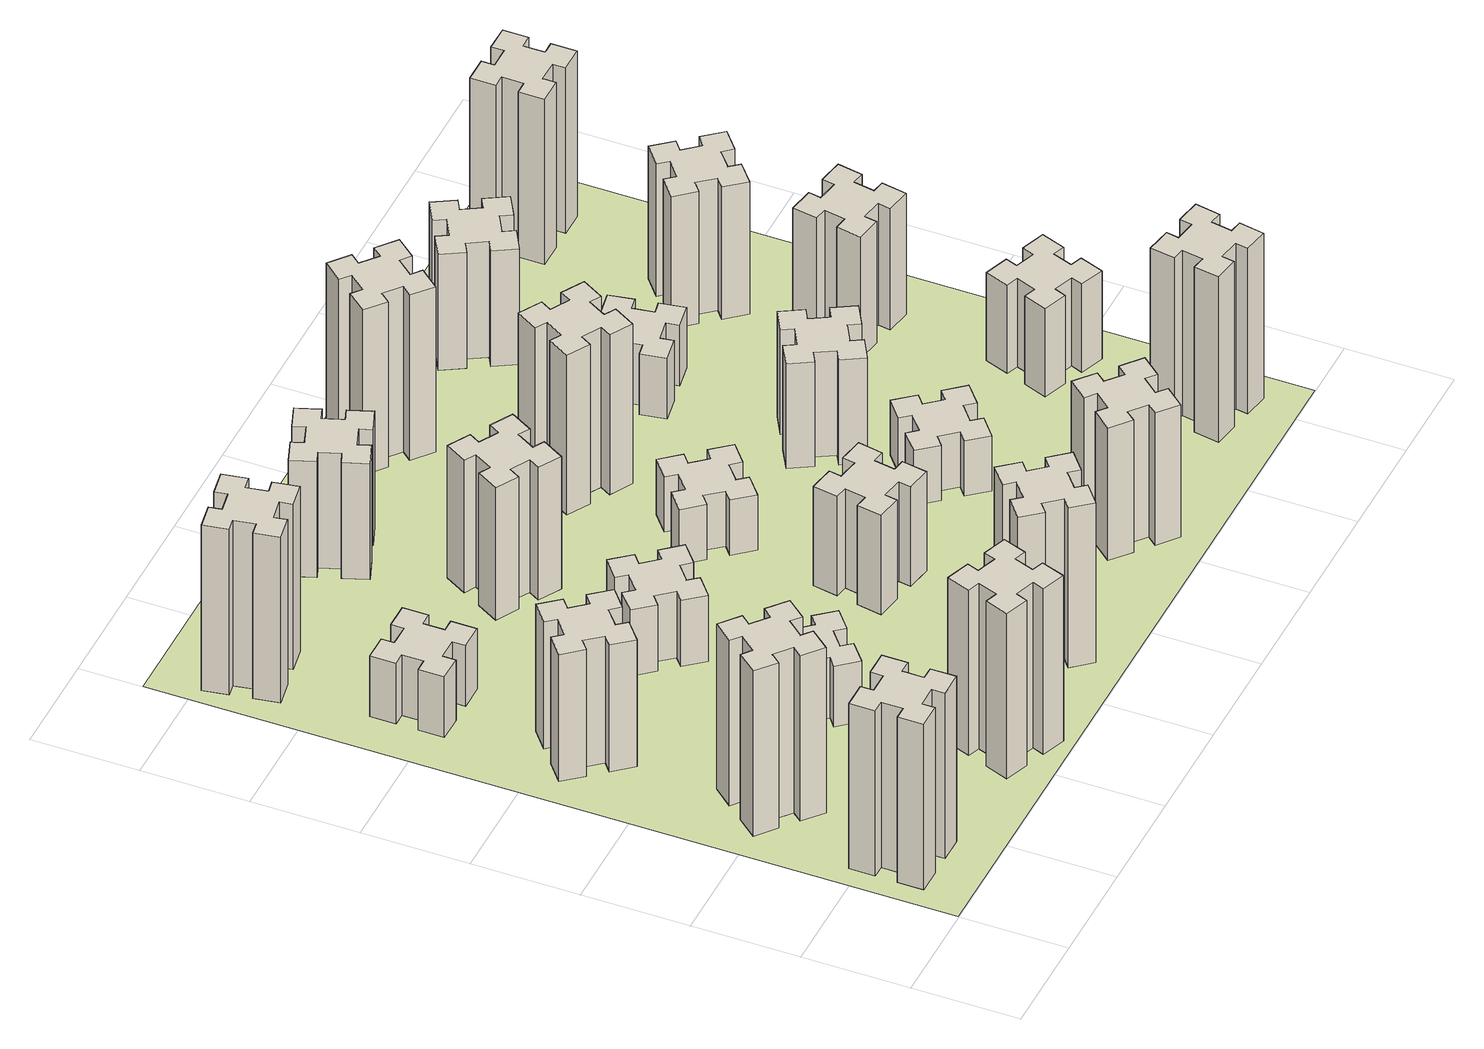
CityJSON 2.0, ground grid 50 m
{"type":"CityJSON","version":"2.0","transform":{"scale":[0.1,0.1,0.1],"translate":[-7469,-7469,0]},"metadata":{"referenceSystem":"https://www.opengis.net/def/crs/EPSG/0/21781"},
"CityObjects":{
"building1":{"type":"Building","attributes":{"class":"1000","function":"1000","usage":"1000","yearOfConstruction":2016,"roofType":"1000","measuredHeight":90,"storeysAboveGround":30,"storeysBelowGround":0},"geometry":[{"type":"Solid","lod":"1","boundaries":[[[[0,1,2,3,4,5,6,7,8,9,10,11,12,13,14,15,16,17,18,19]],[[17,16,20,21]],[[16,15,22,20]],[[15,14,23,22]],[[14,13,24,23]],[[13,12,25,24]],[[12,11,26,25]],[[11,10,27,26]],[[10,9,28,27]],[[9,8,29,28]],[[8,7,30,29]],[[7,6,31,30]],[[6,5,32,31]],[[5,4,33,32]],[[4,3,34,33]],[[3,2,35,34]],[[2,1,36,35]],[[1,0,37,36]],[[0,19,38,37]],[[19,18,39,38]],[[18,17,21,39]],[[24,25,26,27,28,29,30,31,32,33,34,35,36,37,38,39,21,20,22,23]]]]}]},
"building2":{"type":"Building","attributes":{"class":"1000","function":"1000","usage":"1000","yearOfConstruction":2016,"roofType":"1000","measuredHeight":90,"storeysAboveGround":30,"storeysBelowGround":0},"geometry":[{"type":"Solid","lod":"1","boundaries":[[[[40,41,42,43,44,45,46,47,48,49,50,51,52,53,54,55,56,57,58,59]],[[57,56,60,61]],[[56,55,62,60]],[[55,54,63,62]],[[54,53,64,63]],[[53,52,65,64]],[[52,51,66,65]],[[51,50,67,66]],[[50,49,68,67]],[[49,48,69,68]],[[48,47,70,69]],[[47,46,71,70]],[[46,45,72,71]],[[45,44,73,72]],[[44,43,74,73]],[[43,42,75,74]],[[42,41,76,75]],[[41,40,77,76]],[[40,59,78,77]],[[59,58,79,78]],[[58,57,61,79]],[[64,65,66,67,68,69,70,71,72,73,74,75,76,77,78,79,61,60,62,63]]]]}]},
"building3":{"type":"Building","attributes":{"class":"1000","function":"1000","usage":"1000","yearOfConstruction":2016,"roofType":"1000","measuredHeight":69,"storeysAboveGround":30,"storeysBelowGround":0},"geometry":[{"type":"Solid","lod":"1","boundaries":[[[[80,81,82,83,84,85,86,87,88,89,90,91,92,93,94,95,96,97,98,99]],[[97,96,100,101]],[[96,95,102,100]],[[95,94,103,102]],[[94,93,104,103]],[[93,92,105,104]],[[92,91,106,105]],[[91,90,107,106]],[[90,89,108,107]],[[89,88,109,108]],[[88,87,110,109]],[[87,86,111,110]],[[86,85,112,111]],[[85,84,113,112]],[[84,83,114,113]],[[83,82,115,114]],[[82,81,116,115]],[[81,80,117,116]],[[80,99,118,117]],[[99,98,119,118]],[[98,97,101,119]],[[104,105,106,107,108,109,110,111,112,113,114,115,116,117,118,119,101,100,102,103]]]]}]},
"building4":{"type":"Building","attributes":{"class":"1000","function":"1000","usage":"1000","yearOfConstruction":2016,"roofType":"1000","measuredHeight":33,"storeysAboveGround":30,"storeysBelowGround":0},"geometry":[{"type":"Solid","lod":"1","boundaries":[[[[120,121,122,123,124,125,126,127,128,129,130,131,132,133,134,135,136,137,138,139]],[[137,136,140,141]],[[136,135,142,140]],[[135,134,143,142]],[[134,133,144,143]],[[133,132,145,144]],[[132,131,146,145]],[[131,130,147,146]],[[130,129,148,147]],[[129,128,149,148]],[[128,127,150,149]],[[127,126,151,150]],[[126,125,152,151]],[[125,124,153,152]],[[124,123,154,153]],[[123,122,155,154]],[[122,121,156,155]],[[121,120,157,156]],[[120,139,158,157]],[[139,138,159,158]],[[138,137,141,159]],[[144,145,146,147,148,149,150,151,152,153,154,155,156,157,158,159,141,140,142,143]]]]}]},
"building5":{"type":"Building","attributes":{"class":"1000","function":"1000","usage":"1000","yearOfConstruction":2016,"roofType":"1000","measuredHeight":90,"storeysAboveGround":30,"storeysBelowGround":0},"geometry":[{"type":"Solid","lod":"1","boundaries":[[[[160,161,162,163,164,165,166,167,168,169,170,171,172,173,174,175,176,177,178,179]],[[177,176,180,181]],[[176,175,182,180]],[[175,174,183,182]],[[174,173,184,183]],[[173,172,185,184]],[[172,171,186,185]],[[171,170,187,186]],[[170,169,188,187]],[[169,168,189,188]],[[168,167,190,189]],[[167,166,191,190]],[[166,165,192,191]],[[165,164,193,192]],[[164,163,194,193]],[[163,162,195,194]],[[162,161,196,195]],[[161,160,197,196]],[[160,179,198,197]],[[179,178,199,198]],[[178,177,181,199]],[[184,185,186,187,188,189,190,191,192,193,194,195,196,197,198,199,181,180,182,183]]]]}]},
"building6":{"type":"Building","attributes":{"class":"1000","function":"1000","usage":"1000","yearOfConstruction":2016,"roofType":"1000","measuredHeight":90,"storeysAboveGround":30,"storeysBelowGround":0},"geometry":[{"type":"Solid","lod":"1","boundaries":[[[[200,201,202,203,204,205,206,207,208,209,210,211,212,213,214,215,216,217,218,219]],[[217,216,220,221]],[[216,215,222,220]],[[215,214,223,222]],[[214,213,224,223]],[[213,212,225,224]],[[212,211,226,225]],[[211,210,227,226]],[[210,209,228,227]],[[209,208,229,228]],[[208,207,230,229]],[[207,206,231,230]],[[206,205,232,231]],[[205,204,233,232]],[[204,203,234,233]],[[203,202,235,234]],[[202,201,236,235]],[[201,200,237,236]],[[200,219,238,237]],[[219,218,239,238]],[[218,217,221,239]],[[224,225,226,227,228,229,230,231,232,233,234,235,236,237,238,239,221,220,222,223]]]]}]},
"building7":{"type":"Building","attributes":{"class":"1000","function":"1000","usage":"1000","yearOfConstruction":2016,"roofType":"1000","measuredHeight":33,"storeysAboveGround":30,"storeysBelowGround":0},"geometry":[{"type":"Solid","lod":"1","boundaries":[[[[240,241,242,243,244,245,246,247,248,249,250,251,252,253,254,255,256,257,258,259]],[[257,256,260,261]],[[256,255,262,260]],[[255,254,263,262]],[[254,253,264,263]],[[253,252,265,264]],[[252,251,266,265]],[[251,250,267,266]],[[250,249,268,267]],[[249,248,269,268]],[[248,247,270,269]],[[247,246,271,270]],[[246,245,272,271]],[[245,244,273,272]],[[244,243,274,273]],[[243,242,275,274]],[[242,241,276,275]],[[241,240,277,276]],[[240,259,278,277]],[[259,258,279,278]],[[258,257,261,279]],[[264,265,266,267,268,269,270,271,272,273,274,275,276,277,278,279,261,260,262,263]]]]}]},
"building8":{"type":"Building","attributes":{"class":"1000","function":"1000","usage":"1000","yearOfConstruction":2016,"roofType":"1000","measuredHeight":36,"storeysAboveGround":30,"storeysBelowGround":0},"geometry":[{"type":"Solid","lod":"1","boundaries":[[[[280,281,282,283,284,285,286,287,288,289,290,291,292,293,294,295,296,297,298,299]],[[297,296,300,301]],[[296,295,302,300]],[[295,294,303,302]],[[294,293,304,303]],[[293,292,305,304]],[[292,291,306,305]],[[291,290,307,306]],[[290,289,308,307]],[[289,288,309,308]],[[288,287,310,309]],[[287,286,311,310]],[[286,285,312,311]],[[285,284,313,312]],[[284,283,314,313]],[[283,282,315,314]],[[282,281,316,315]],[[281,280,317,316]],[[280,299,318,317]],[[299,298,319,318]],[[298,297,301,319]],[[304,305,306,307,308,309,310,311,312,313,314,315,316,317,318,319,301,300,302,303]]]]}]},
"building9":{"type":"Building","attributes":{"class":"1000","function":"1000","usage":"1000","yearOfConstruction":2016,"roofType":"1000","measuredHeight":87,"storeysAboveGround":30,"storeysBelowGround":0},"geometry":[{"type":"Solid","lod":"1","boundaries":[[[[320,321,322,323,324,325,326,327,328,329,330,331,332,333,334,335,336,337,338,339]],[[337,336,340,341]],[[336,335,342,340]],[[335,334,343,342]],[[334,333,344,343]],[[333,332,345,344]],[[332,331,346,345]],[[331,330,347,346]],[[330,329,348,347]],[[329,328,349,348]],[[328,327,350,349]],[[327,326,351,350]],[[326,325,352,351]],[[325,324,353,352]],[[324,323,354,353]],[[323,322,355,354]],[[322,321,356,355]],[[321,320,357,356]],[[320,339,358,357]],[[339,338,359,358]],[[338,337,341,359]],[[344,345,346,347,348,349,350,351,352,353,354,355,356,357,358,359,341,340,342,343]]]]}]},
"building10":{"type":"Building","attributes":{"class":"1000","function":"1000","usage":"1000","yearOfConstruction":2016,"roofType":"1000","measuredHeight":72,"storeysAboveGround":30,"storeysBelowGround":0},"geometry":[{"type":"Solid","lod":"1","boundaries":[[[[360,361,362,363,364,365,366,367,368,369,370,371,372,373,374,375,376,377,378,379]],[[377,376,380,381]],[[376,375,382,380]],[[375,374,383,382]],[[374,373,384,383]],[[373,372,385,384]],[[372,371,386,385]],[[371,370,387,386]],[[370,369,388,387]],[[369,368,389,388]],[[368,367,390,389]],[[367,366,391,390]],[[366,365,392,391]],[[365,364,393,392]],[[364,363,394,393]],[[363,362,395,394]],[[362,361,396,395]],[[361,360,397,396]],[[360,379,398,397]],[[379,378,399,398]],[[378,377,381,399]],[[384,385,386,387,388,389,390,391,392,393,394,395,396,397,398,399,381,380,382,383]]]]}]},
"building11":{"type":"Building","attributes":{"class":"1000","function":"1000","usage":"1000","yearOfConstruction":2016,"roofType":"1000","measuredHeight":63,"storeysAboveGround":30,"storeysBelowGround":0},"geometry":[{"type":"Solid","lod":"1","boundaries":[[[[400,401,402,403,404,405,406,407,408,409,410,411,412,413,414,415,416,417,418,419]],[[417,416,420,421]],[[416,415,422,420]],[[415,414,423,422]],[[414,413,424,423]],[[413,412,425,424]],[[412,411,426,425]],[[411,410,427,426]],[[410,409,428,427]],[[409,408,429,428]],[[408,407,430,429]],[[407,406,431,430]],[[406,405,432,431]],[[405,404,433,432]],[[404,403,434,433]],[[403,402,435,434]],[[402,401,436,435]],[[401,400,437,436]],[[400,419,438,437]],[[419,418,439,438]],[[418,417,421,439]],[[424,425,426,427,428,429,430,431,432,433,434,435,436,437,438,439,421,420,422,423]]]]}]},
"building12":{"type":"Building","attributes":{"class":"1000","function":"1000","usage":"1000","yearOfConstruction":2016,"roofType":"1000","measuredHeight":54,"storeysAboveGround":30,"storeysBelowGround":0},"geometry":[{"type":"Solid","lod":"1","boundaries":[[[[440,441,442,443,444,445,446,447,448,449,450,451,452,453,454,455,456,457,458,459]],[[457,456,460,461]],[[456,455,462,460]],[[455,454,463,462]],[[454,453,464,463]],[[453,452,465,464]],[[452,451,466,465]],[[451,450,467,466]],[[450,449,468,467]],[[449,448,469,468]],[[448,447,470,469]],[[447,446,471,470]],[[446,445,472,471]],[[445,444,473,472]],[[444,443,474,473]],[[443,442,475,474]],[[442,441,476,475]],[[441,440,477,476]],[[440,459,478,477]],[[459,458,479,478]],[[458,457,461,479]],[[464,465,466,467,468,469,470,471,472,473,474,475,476,477,478,479,461,460,462,463]]]]}]},
"building13":{"type":"Building","attributes":{"class":"1000","function":"1000","usage":"1000","yearOfConstruction":2016,"roofType":"1000","measuredHeight":30,"storeysAboveGround":30,"storeysBelowGround":0},"geometry":[{"type":"Solid","lod":"1","boundaries":[[[[480,481,482,483,484,485,486,487,488,489,490,491,492,493,494,495,496,497,498,499]],[[497,496,500,501]],[[496,495,502,500]],[[495,494,503,502]],[[494,493,504,503]],[[493,492,505,504]],[[492,491,506,505]],[[491,490,507,506]],[[490,489,508,507]],[[489,488,509,508]],[[488,487,510,509]],[[487,486,511,510]],[[486,485,512,511]],[[485,484,513,512]],[[484,483,514,513]],[[483,482,515,514]],[[482,481,516,515]],[[481,480,517,516]],[[480,499,518,517]],[[499,498,519,518]],[[498,497,501,519]],[[504,505,506,507,508,509,510,511,512,513,514,515,516,517,518,519,501,500,502,503]]]]}]},
"building14":{"type":"Building","attributes":{"class":"1000","function":"1000","usage":"1000","yearOfConstruction":2016,"roofType":"1000","measuredHeight":72,"storeysAboveGround":30,"storeysBelowGround":0},"geometry":[{"type":"Solid","lod":"1","boundaries":[[[[520,521,522,523,524,525,526,527,528,529,530,531,532,533,534,535,536,537,538,539]],[[537,536,540,541]],[[536,535,542,540]],[[535,534,543,542]],[[534,533,544,543]],[[533,532,545,544]],[[532,531,546,545]],[[531,530,547,546]],[[530,529,548,547]],[[529,528,549,548]],[[528,527,550,549]],[[527,526,551,550]],[[526,525,552,551]],[[525,524,553,552]],[[524,523,554,553]],[[523,522,555,554]],[[522,521,556,555]],[[521,520,557,556]],[[520,539,558,557]],[[539,538,559,558]],[[538,537,541,559]],[[544,545,546,547,548,549,550,551,552,553,554,555,556,557,558,559,541,540,542,543]]]]}]},
"building15":{"type":"Building","attributes":{"class":"1000","function":"1000","usage":"1000","yearOfConstruction":2016,"roofType":"1000","measuredHeight":87,"storeysAboveGround":30,"storeysBelowGround":0},"geometry":[{"type":"Solid","lod":"1","boundaries":[[[[560,561,562,563,564,565,566,567,568,569,570,571,572,573,574,575,576,577,578,579]],[[577,576,580,581]],[[576,575,582,580]],[[575,574,583,582]],[[574,573,584,583]],[[573,572,585,584]],[[572,571,586,585]],[[571,570,587,586]],[[570,569,588,587]],[[569,568,589,588]],[[568,567,590,589]],[[567,566,591,590]],[[566,565,592,591]],[[565,564,593,592]],[[564,563,594,593]],[[563,562,595,594]],[[562,561,596,595]],[[561,560,597,596]],[[560,579,598,597]],[[579,578,599,598]],[[578,577,581,599]],[[584,585,586,587,588,589,590,591,592,593,594,595,596,597,598,599,581,580,582,583]]]]}]},
"building16":{"type":"Building","attributes":{"class":"1000","function":"1000","usage":"1000","yearOfConstruction":2016,"roofType":"1000","measuredHeight":90,"storeysAboveGround":30,"storeysBelowGround":0},"geometry":[{"type":"Solid","lod":"1","boundaries":[[[[600,601,602,603,604,605,606,607,608,609,610,611,612,613,614,615,616,617,618,619]],[[617,616,620,621]],[[616,615,622,620]],[[615,614,623,622]],[[614,613,624,623]],[[613,612,625,624]],[[612,611,626,625]],[[611,610,627,626]],[[610,609,628,627]],[[609,608,629,628]],[[608,607,630,629]],[[607,606,631,630]],[[606,605,632,631]],[[605,604,633,632]],[[604,603,634,633]],[[603,602,635,634]],[[602,601,636,635]],[[601,600,637,636]],[[600,619,638,637]],[[619,618,639,638]],[[618,617,621,639]],[[624,625,626,627,628,629,630,631,632,633,634,635,636,637,638,639,621,620,622,623]]]]}]},
"building17":{"type":"Building","attributes":{"class":"1000","function":"1000","usage":"1000","yearOfConstruction":2016,"roofType":"1000","measuredHeight":30,"storeysAboveGround":30,"storeysBelowGround":0},"geometry":[{"type":"Solid","lod":"1","boundaries":[[[[640,641,642,643,644,645,646,647,648,649,650,651,652,653,654,655,656,657,658,659]],[[657,656,660,661]],[[656,655,662,660]],[[655,654,663,662]],[[654,653,664,663]],[[653,652,665,664]],[[652,651,666,665]],[[651,650,667,666]],[[650,649,668,667]],[[649,648,669,668]],[[648,647,670,669]],[[647,646,671,670]],[[646,645,672,671]],[[645,644,673,672]],[[644,643,674,673]],[[643,642,675,674]],[[642,641,676,675]],[[641,640,677,676]],[[640,659,678,677]],[[659,658,679,678]],[[658,657,661,679]],[[664,665,666,667,668,669,670,671,672,673,674,675,676,677,678,679,661,660,662,663]]]]}]},
"building18":{"type":"Building","attributes":{"class":"1000","function":"1000","usage":"1000","yearOfConstruction":2016,"roofType":"1000","measuredHeight":57,"storeysAboveGround":30,"storeysBelowGround":0},"geometry":[{"type":"Solid","lod":"1","boundaries":[[[[680,681,682,683,684,685,686,687,688,689,690,691,692,693,694,695,696,697,698,699]],[[697,696,700,701]],[[696,695,702,700]],[[695,694,703,702]],[[694,693,704,703]],[[693,692,705,704]],[[692,691,706,705]],[[691,690,707,706]],[[690,689,708,707]],[[689,688,709,708]],[[688,687,710,709]],[[687,686,711,710]],[[686,685,712,711]],[[685,684,713,712]],[[684,683,714,713]],[[683,682,715,714]],[[682,681,716,715]],[[681,680,717,716]],[[680,699,718,717]],[[699,698,719,718]],[[698,697,701,719]],[[704,705,706,707,708,709,710,711,712,713,714,715,716,717,718,719,701,700,702,703]]]]}]},
"building19":{"type":"Building","attributes":{"class":"1000","function":"1000","usage":"1000","yearOfConstruction":2016,"roofType":"1000","measuredHeight":33,"storeysAboveGround":30,"storeysBelowGround":0},"geometry":[{"type":"Solid","lod":"1","boundaries":[[[[720,721,722,723,724,725,726,727,728,729,730,731,732,733,734,735,736,737,738,739]],[[737,736,740,741]],[[736,735,742,740]],[[735,734,743,742]],[[734,733,744,743]],[[733,732,745,744]],[[732,731,746,745]],[[731,730,747,746]],[[730,729,748,747]],[[729,728,749,748]],[[728,727,750,749]],[[727,726,751,750]],[[726,725,752,751]],[[725,724,753,752]],[[724,723,754,753]],[[723,722,755,754]],[[722,721,756,755]],[[721,720,757,756]],[[720,739,758,757]],[[739,738,759,758]],[[738,737,741,759]],[[744,745,746,747,748,749,750,751,752,753,754,755,756,757,758,759,741,740,742,743]]]]}]},
"building20":{"type":"Building","attributes":{"class":"1000","function":"1000","usage":"1000","yearOfConstruction":2016,"roofType":"1000","measuredHeight":90,"storeysAboveGround":30,"storeysBelowGround":0},"geometry":[{"type":"Solid","lod":"1","boundaries":[[[[760,761,762,763,764,765,766,767,768,769,770,771,772,773,774,775,776,777,778,779]],[[777,776,780,781]],[[776,775,782,780]],[[775,774,783,782]],[[774,773,784,783]],[[773,772,785,784]],[[772,771,786,785]],[[771,770,787,786]],[[770,769,788,787]],[[769,768,789,788]],[[768,767,790,789]],[[767,766,791,790]],[[766,765,792,791]],[[765,764,793,792]],[[764,763,794,793]],[[763,762,795,794]],[[762,761,796,795]],[[761,760,797,796]],[[760,779,798,797]],[[779,778,799,798]],[[778,777,781,799]],[[784,785,786,787,788,789,790,791,792,793,794,795,796,797,798,799,781,780,782,783]]]]}]},
"building21":{"type":"Building","attributes":{"class":"1000","function":"1000","usage":"1000","yearOfConstruction":2016,"roofType":"1000","measuredHeight":63,"storeysAboveGround":30,"storeysBelowGround":0},"geometry":[{"type":"Solid","lod":"1","boundaries":[[[[800,801,802,803,804,805,806,807,808,809,810,811,812,813,814,815,816,817,818,819]],[[817,816,820,821]],[[816,815,822,820]],[[815,814,823,822]],[[814,813,824,823]],[[813,812,825,824]],[[812,811,826,825]],[[811,810,827,826]],[[810,809,828,827]],[[809,808,829,828]],[[808,807,830,829]],[[807,806,831,830]],[[806,805,832,831]],[[805,804,833,832]],[[804,803,834,833]],[[803,802,835,834]],[[802,801,836,835]],[[801,800,837,836]],[[800,819,838,837]],[[819,818,839,838]],[[818,817,821,839]],[[824,825,826,827,828,829,830,831,832,833,834,835,836,837,838,839,821,820,822,823]]]]}]},
"building22":{"type":"Building","attributes":{"class":"1000","function":"1000","usage":"1000","yearOfConstruction":2016,"roofType":"1000","measuredHeight":48,"storeysAboveGround":30,"storeysBelowGround":0},"geometry":[{"type":"Solid","lod":"1","boundaries":[[[[840,841,842,843,844,845,846,847,848,849,850,851,852,853,854,855,856,857,858,859]],[[857,856,860,861]],[[856,855,862,860]],[[855,854,863,862]],[[854,853,864,863]],[[853,852,865,864]],[[852,851,866,865]],[[851,850,867,866]],[[850,849,868,867]],[[849,848,869,868]],[[848,847,870,869]],[[847,846,871,870]],[[846,845,872,871]],[[845,844,873,872]],[[844,843,874,873]],[[843,842,875,874]],[[842,841,876,875]],[[841,840,877,876]],[[840,859,878,877]],[[859,858,879,878]],[[858,857,861,879]],[[864,865,866,867,868,869,870,871,872,873,874,875,876,877,878,879,861,860,862,863]]]]}]},
"building23":{"type":"Building","attributes":{"class":"1000","function":"1000","usage":"1000","yearOfConstruction":2016,"roofType":"1000","measuredHeight":66,"storeysAboveGround":30,"storeysBelowGround":0},"geometry":[{"type":"Solid","lod":"1","boundaries":[[[[880,881,882,883,884,885,886,887,888,889,890,891,892,893,894,895,896,897,898,899]],[[897,896,900,901]],[[896,895,902,900]],[[895,894,903,902]],[[894,893,904,903]],[[893,892,905,904]],[[892,891,906,905]],[[891,890,907,906]],[[890,889,908,907]],[[889,888,909,908]],[[888,887,910,909]],[[887,886,911,910]],[[886,885,912,911]],[[885,884,913,912]],[[884,883,914,913]],[[883,882,915,914]],[[882,881,916,915]],[[881,880,917,916]],[[880,899,918,917]],[[899,898,919,918]],[[898,897,901,919]],[[904,905,906,907,908,909,910,911,912,913,914,915,916,917,918,919,901,900,902,903]]]]}]},
"building24":{"type":"Building","attributes":{"class":"1000","function":"1000","usage":"1000","yearOfConstruction":2016,"roofType":"1000","measuredHeight":72,"storeysAboveGround":30,"storeysBelowGround":0},"geometry":[{"type":"Solid","lod":"1","boundaries":[[[[920,921,922,923,924,925,926,927,928,929,930,931,932,933,934,935,936,937,938,939]],[[937,936,940,941]],[[936,935,942,940]],[[935,934,943,942]],[[934,933,944,943]],[[933,932,945,944]],[[932,931,946,945]],[[931,930,947,946]],[[930,929,948,947]],[[929,928,949,948]],[[928,927,950,949]],[[927,926,951,950]],[[926,925,952,951]],[[925,924,953,952]],[[924,923,954,953]],[[923,922,955,954]],[[922,921,956,955]],[[921,920,957,956]],[[920,939,958,957]],[[939,938,959,958]],[[938,937,941,959]],[[944,945,946,947,948,949,950,951,952,953,954,955,956,957,958,959,941,940,942,943]]]]}]},
"building25":{"type":"Building","attributes":{"class":"1000","function":"1000","usage":"1000","yearOfConstruction":2016,"roofType":"1000","measuredHeight":90,"storeysAboveGround":30,"storeysBelowGround":0},"geometry":[{"type":"Solid","lod":"1","boundaries":[[[[960,961,962,963,964,965,966,967,968,969,970,971,972,973,974,975,976,977,978,979]],[[977,976,980,981]],[[976,975,982,980]],[[975,974,983,982]],[[974,973,984,983]],[[973,972,985,984]],[[972,971,986,985]],[[971,970,987,986]],[[970,969,988,987]],[[969,968,989,988]],[[968,967,990,989]],[[967,966,991,990]],[[966,965,992,991]],[[965,964,993,992]],[[964,963,994,993]],[[963,962,995,994]],[[962,961,996,995]],[[961,960,997,996]],[[960,979,998,997]],[[979,978,999,998]],[[978,977,981,999]],[[984,985,986,987,988,989,990,991,992,993,994,995,996,997,998,999,981,980,982,983]]]]}]},
"landuse1":{"type":"LandUse","attributes":{"name":"plot1","function":"1010"},"geometry":[{"type":"MultiSurface","lod":"1","boundaries":[[[1000,1001,1002,1003]]]}]}
},
"vertices":[
[165,425,0],[165,325,0],[105,325,0],[105,205,0],[225,205,0],[225,265,0],[325,265,0],[325,205,0],[445,205,0],[445,325,0],[385,325,0],[385,425,0],[445,425,0],[445,545,0],[325,545,0],[325,485,0],[225,485,0],[225,545,0],[105,545,0],[105,425,0],[225,485,900],[225,545,900],[325,485,900],[325,545,900],[445,545,900],[445,425,900],[385,425,900],[385,325,900],[445,325,900],[445,205,900],[325,205,900],[325,265,900],[225,265,900],[225,205,900],[105,205,900],[105,325,900],[165,325,900],[165,425,900],[105,425,900],[105,545,900],
[484,1067,0],[408,1132,0],[446,1178,0],[354,1255,0],[277,1163,0],[323,1124,0],[259,1048,0],[213,1086,0],[136,994,0],[228,917,0],[266,963,0],[343,899,0],[304,853,0],[396,776,0],[473,868,0],[427,906,0],[492,983,0],[538,944,0],[615,1036,0],[523,1113,0],[492,983,900],[538,944,900],[427,906,900],[473,868,900],[396,776,900],[304,853,900],[343,899,900],[266,963,900],[228,917,900],[136,994,900],[213,1086,900],[259,1048,900],[323,1124,900],[277,1163,900],[354,1255,900],[446,1178,900],[408,1132,900],[484,1067,900],[523,1113,900],[615,1036,900],
[492,1888,0],[427,1964,0],[473,2003,0],[396,2095,0],[304,2018,0],[343,1972,0],[266,1907,0],[228,1953,0],[136,1876,0],[213,1784,0],[259,1823,0],[323,1746,0],[277,1708,0],[354,1616,0],[446,1693,0],[408,1739,0],[484,1803,0],[523,1757,0],[615,1834,0],[538,1926,0],[484,1803,690],[523,1757,690],[408,1739,690],[446,1693,690],[354,1616,690],[277,1708,690],[323,1746,690],[259,1823,690],[213,1784,690],[136,1876,690],[228,1953,690],[266,1907,690],[343,1972,690],[304,2018,690],[396,2095,690],[473,2003,690],[427,1964,690],[492,1888,690],[538,1926,690],[615,1834,690],
[485,2545,0],[485,2645,0],[545,2645,0],[545,2765,0],[425,2765,0],[425,2705,0],[325,2705,0],[325,2765,0],[205,2765,0],[205,2645,0],[265,2645,0],[265,2545,0],[205,2545,0],[205,2425,0],[325,2425,0],[325,2485,0],[425,2485,0],[425,2425,0],[545,2425,0],[545,2545,0],[425,2485,330],[425,2425,330],[325,2485,330],[325,2425,330],[205,2425,330],[205,2545,330],[265,2545,330],[265,2645,330],[205,2645,330],[205,2765,330],[325,2765,330],[325,2705,330],[425,2705,330],[425,2765,330],[545,2765,330],[545,2645,330],[485,2645,330],[485,2545,330],[545,2545,330],[545,2425,330],
[1029,360,0],[995,266,0],[939,287,0],[897,174,0],[1010,133,0],[1031,189,0],[1125,155,0],[1104,99,0],[1217,57,0],[1258,170,0],[1202,191,0],[1236,285,0],[1292,264,0],[1333,377,0],[1220,418,0],[1200,362,0],[1106,396,0],[1127,452,0],[1014,493,0],[973,380,0],[1106,396,900],[1127,452,900],[1200,362,900],[1220,418,900],[1333,377,900],[1292,264,900],[1236,285,900],[1202,191,900],[1258,170,900],[1217,57,900],[1104,99,900],[1125,155,900],[1031,189,900],[1010,133,900],[897,174,900],[939,287,900],[995,266,900],[1029,360,900],[973,380,900],[1014,493,900],
[158,3365,0],[176,3267,0],[117,3257,0],[137,3138,0],[256,3159,0],[245,3218,0],[344,3236,0],[354,3177,0],[472,3197,0],[451,3316,0],[392,3305,0],[375,3404,0],[434,3414,0],[413,3532,0],[295,3511,0],[305,3452,0],[207,3435,0],[197,3494,0],[78,3473,0],[99,3355,0],[207,3435,900],[197,3494,900],[305,3452,900],[295,3511,900],[413,3532,900],[434,3414,900],[375,3404,900],[392,3305,900],[451,3316,900],[472,3197,900],[354,3177,900],[344,3236,900],[245,3218,900],[256,3159,900],[137,3138,900],[117,3257,900],[176,3267,900],[158,3365,900],[99,3355,900],[78,3473,900],
[983,1232,0],[906,1167,0],[868,1213,0],[776,1136,0],[853,1044,0],[899,1083,0],[963,1006,0],[917,968,0],[994,876,0],[1086,953,0],[1048,999,0],[1124,1063,0],[1163,1017,0],[1255,1094,0],[1178,1186,0],[1132,1148,0],[1067,1224,0],[1113,1263,0],[1036,1355,0],[944,1278,0],[1067,1224,330],[1113,1263,330],[1132,1148,330],[1178,1186,330],[1255,1094,330],[1163,1017,330],[1124,1063,330],[1048,999,330],[1086,953,330],[994,876,330],[917,968,330],[963,1006,330],[899,1083,330],[853,1044,330],[776,1136,330],[868,1213,330],[906,1167,330],[983,1232,330],[944,1278,330],[1036,1355,330],
[1083,1972,0],[1006,1907,0],[968,1953,0],[876,1876,0],[953,1784,0],[999,1823,0],[1063,1746,0],[1017,1708,0],[1094,1616,0],[1186,1693,0],[1148,1739,0],[1224,1803,0],[1263,1757,0],[1355,1834,0],[1278,1926,0],[1232,1888,0],[1167,1964,0],[1213,2003,0],[1136,2095,0],[1044,2018,0],[1167,1964,360],[1213,2003,360],[1232,1888,360],[1278,1926,360],[1355,1834,360],[1263,1757,360],[1224,1803,360],[1148,1739,360],[1186,1693,360],[1094,1616,360],[1017,1708,360],[1063,1746,360],[999,1823,360],[953,1784,360],[876,1876,360],[968,1953,360],[1006,1907,360],[1083,1972,360],[1044,2018,360],[1136,2095,360],
[1639,343,0],[1703,266,0],[1657,228,0],[1734,136,0],[1826,213,0],[1788,259,0],[1864,323,0],[1903,277,0],[1995,354,0],[1918,446,0],[1872,408,0],[1807,484,0],[1853,523,0],[1776,615,0],[1684,538,0],[1723,492,0],[1646,427,0],[1608,473,0],[1516,396,0],[1593,304,0],[1646,427,870],[1608,473,870],[1723,492,870],[1684,538,870],[1776,615,870],[1853,523,870],[1807,484,870],[1872,408,870],[1918,446,870],[1995,354,870],[1903,277,870],[1864,323,870],[1788,259,870],[1826,213,870],[1734,136,870],[1657,228,870],[1703,266,870],[1639,343,870],[1593,304,870],[1516,396,870],
[1314,2666,0],[1227,2716,0],[1257,2768,0],[1153,2828,0],[1093,2724,0],[1145,2694,0],[1095,2607,0],[1043,2637,0],[983,2533,0],[1087,2473,0],[1117,2525,0],[1204,2475,0],[1174,2423,0],[1278,2363,0],[1338,2467,0],[1286,2497,0],[1336,2584,0],[1388,2554,0],[1448,2658,0],[1344,2718,0],[1336,2584,720],[1388,2554,720],[1286,2497,720],[1338,2467,720],[1278,2363,720],[1174,2423,720],[1204,2475,720],[1117,2525,720],[1087,2473,720],[983,2533,720],[1043,2637,720],[1095,2607,720],[1145,2694,720],[1093,2724,720],[1153,2828,720],[1257,2768,720],[1227,2716,720],[1314,2666,720],[1344,2718,720],[1448,2658,720],
[1125,3456,0],[1031,3422,0],[1010,3478,0],[897,3437,0],[939,3324,0],[995,3345,0],[1029,3251,0],[973,3230,0],[1014,3117,0],[1127,3159,0],[1106,3215,0],[1200,3249,0],[1220,3193,0],[1333,3234,0],[1292,3347,0],[1236,3326,0],[1202,3420,0],[1258,3440,0],[1217,3553,0],[1104,3512,0],[1202,3420,630],[1258,3440,630],[1236,3326,630],[1292,3347,630],[1333,3234,630],[1220,3193,630],[1200,3249,630],[1106,3215,630],[1127,3159,630],[1014,3117,630],[973,3230,630],[1029,3251,630],[995,3345,630],[939,3324,630],[897,3437,630],[1010,3478,630],[1031,3422,630],[1125,3456,630],[1104,3512,630],[1217,3553,630],
[1955,1147,0],[1972,1245,0],[2031,1235,0],[2052,1353,0],[1934,1374,0],[1924,1315,0],[1825,1332,0],[1836,1391,0],[1717,1412,0],[1697,1294,0],[1756,1284,0],[1738,1185,0],[1679,1196,0],[1658,1077,0],[1777,1057,0],[1787,1116,0],[1885,1098,0],[1875,1039,0],[1993,1018,0],[2014,1137,0],[1885,1098,540],[1875,1039,540],[1787,1116,540],[1777,1057,540],[1658,1077,540],[1679,1196,540],[1738,1185,540],[1756,1284,540],[1697,1294,540],[1717,1412,540],[1836,1391,540],[1825,1332,540],[1924,1315,540],[1934,1374,540],[2052,1353,540],[2031,1235,540],[1972,1245,540],[1955,1147,540],[2014,1137,540],[1993,1018,540],
[1972,1988,0],[1907,2064,0],[1953,2103,0],[1876,2195,0],[1784,2118,0],[1823,2072,0],[1746,2007,0],[1708,2053,0],[1616,1976,0],[1693,1884,0],[1739,1923,0],[1803,1846,0],[1757,1808,0],[1834,1716,0],[1926,1793,0],[1888,1839,0],[1964,1903,0],[2003,1857,0],[2095,1934,0],[2018,2026,0],[1964,1903,300],[2003,1857,300],[1888,1839,300],[1926,1793,300],[1834,1716,300],[1757,1808,300],[1803,1846,300],[1739,1923,300],[1693,1884,300],[1616,1976,300],[1708,2053,300],[1746,2007,300],[1823,2072,300],[1784,2118,300],[1876,2195,300],[1953,2103,300],[1907,2064,300],[1972,1988,300],[2018,2026,300],[2095,1934,300],
[2486,323,0],[2563,259,0],[2524,213,0],[2616,136,0],[2693,228,0],[2647,266,0],[2712,343,0],[2758,304,0],[2835,396,0],[2743,473,0],[2704,427,0],[2628,492,0],[2666,538,0],[2574,615,0],[2497,523,0],[2543,484,0],[2479,408,0],[2433,446,0],[2356,354,0],[2448,277,0],[2479,408,720],[2433,446,720],[2543,484,720],[2497,523,720],[2574,615,720],[2666,538,720],[2628,492,720],[2704,427,720],[2743,473,720],[2835,396,720],[2758,304,720],[2712,343,720],[2647,266,720],[2693,228,720],[2616,136,720],[2524,213,720],[2563,259,720],[2486,323,720],[2448,277,720],[2356,354,720],
[2026,2497,0],[2076,2584,0],[2128,2554,0],[2188,2658,0],[2084,2718,0],[2054,2666,0],[1967,2716,0],[1997,2768,0],[1893,2828,0],[1833,2724,0],[1885,2694,0],[1835,2607,0],[1783,2637,0],[1723,2533,0],[1827,2473,0],[1857,2525,0],[1944,2475,0],[1914,2423,0],[2018,2363,0],[2078,2467,0],[1944,2475,870],[1914,2423,870],[1857,2525,870],[1827,2473,870],[1723,2533,870],[1783,2637,870],[1835,2607,870],[1885,2694,870],[1833,2724,870],[1893,2828,870],[1997,2768,870],[1967,2716,870],[2054,2666,870],[2084,2718,870],[2188,2658,870],[2128,2554,870],[2076,2584,870],[2026,2497,870],[2078,2467,870],[2018,2363,870],
[1746,3383,0],[1823,3319,0],[1784,3273,0],[1876,3196,0],[1953,3288,0],[1907,3326,0],[1972,3403,0],[2018,3364,0],[2095,3456,0],[2003,3533,0],[1964,3487,0],[1888,3552,0],[1926,3598,0],[1834,3675,0],[1757,3583,0],[1803,3544,0],[1739,3468,0],[1693,3506,0],[1616,3414,0],[1708,3337,0],[1739,3468,900],[1693,3506,900],[1803,3544,900],[1757,3583,900],[1834,3675,900],[1926,3598,900],[1888,3552,900],[1964,3487,900],[2003,3533,900],[2095,3456,900],[2018,3364,900],[1972,3403,900],[1907,3326,900],[1953,3288,900],[1876,3196,900],[1784,3273,900],[1823,3319,900],[1746,3383,900],[1708,3337,900],[1616,3414,900],
[2628,1099,0],[2704,1163,0],[2743,1117,0],[2835,1194,0],[2758,1286,0],[2712,1248,0],[2647,1324,0],[2693,1363,0],[2616,1455,0],[2524,1378,0],[2563,1332,0],[2486,1267,0],[2448,1313,0],[2356,1236,0],[2433,1144,0],[2479,1183,0],[2543,1106,0],[2497,1068,0],[2574,976,0],[2666,1053,0],[2543,1106,300],[2497,1068,300],[2479,1183,300],[2433,1144,300],[2356,1236,300],[2448,1313,300],[2486,1267,300],[2563,1332,300],[2524,1378,300],[2616,1455,300],[2693,1363,300],[2647,1324,300],[2712,1248,300],[2758,1286,300],[2835,1194,300],[2743,1117,300],[2704,1163,300],[2628,1099,300],[2666,1053,300],[2574,976,300],
[2584,1876,0],[2497,1826,0],[2467,1878,0],[2363,1818,0],[2423,1714,0],[2475,1744,0],[2525,1657,0],[2473,1627,0],[2533,1523,0],[2637,1583,0],[2607,1635,0],[2694,1685,0],[2724,1633,0],[2828,1693,0],[2768,1797,0],[2716,1767,0],[2666,1854,0],[2718,1884,0],[2658,1988,0],[2554,1928,0],[2666,1854,570],[2718,1884,570],[2716,1767,570],[2768,1797,570],[2828,1693,570],[2724,1633,570],[2694,1685,570],[2607,1635,570],[2637,1583,570],[2533,1523,570],[2473,1627,570],[2525,1657,570],[2475,1744,570],[2423,1714,570],[2363,1818,570],[2467,1878,570],[2497,1826,570],[2584,1876,570],[2554,1928,570],[2658,1988,570],
[2478,2625,0],[2496,2527,0],[2437,2517,0],[2457,2398,0],[2576,2419,0],[2565,2478,0],[2664,2496,0],[2674,2437,0],[2792,2457,0],[2771,2576,0],[2712,2565,0],[2695,2664,0],[2754,2674,0],[2733,2792,0],[2615,2771,0],[2625,2712,0],[2527,2695,0],[2517,2754,0],[2398,2733,0],[2419,2615,0],[2527,2695,330],[2517,2754,330],[2625,2712,330],[2615,2771,330],[2733,2792,330],[2754,2674,330],[2695,2664,330],[2712,2565,330],[2771,2576,330],[2792,2457,330],[2674,2437,330],[2664,2496,330],[2565,2478,330],[2576,2419,330],[2457,2398,330],[2437,2517,330],[2496,2527,330],[2478,2625,330],[2419,2615,330],[2398,2733,330],
[3504,475,0],[3405,492,0],[3416,551,0],[3297,572,0],[3277,454,0],[3336,444,0],[3318,345,0],[3259,356,0],[3238,237,0],[3357,217,0],[3367,276,0],[3465,258,0],[3455,199,0],[3573,178,0],[3594,297,0],[3535,307,0],[3552,405,0],[3611,395,0],[3632,513,0],[3514,534,0],[3552,405,900],[3611,395,900],[3535,307,900],[3594,297,900],[3573,178,900],[3455,199,900],[3465,258,900],[3367,276,900],[3357,217,900],[3238,237,900],[3259,356,900],[3318,345,900],[3336,444,900],[3277,454,900],[3297,572,900],[3416,551,900],[3405,492,900],[3504,475,900],[3514,534,900],[3632,513,900],
[2716,3347,0],[2666,3434,0],[2718,3464,0],[2658,3568,0],[2554,3508,0],[2584,3456,0],[2497,3406,0],[2467,3458,0],[2363,3398,0],[2423,3294,0],[2475,3324,0],[2525,3237,0],[2473,3207,0],[2533,3103,0],[2637,3163,0],[2607,3215,0],[2694,3265,0],[2724,3213,0],[2828,3273,0],[2768,3377,0],[2694,3265,630],[2724,3213,630],[2607,3215,630],[2637,3163,630],[2533,3103,630],[2473,3207,630],[2525,3237,630],[2475,3324,630],[2423,3294,630],[2363,3398,630],[2467,3458,630],[2497,3406,630],[2584,3456,630],[2554,3508,630],[2658,3568,630],[2718,3464,630],[2666,3434,630],[2716,3347,630],[2768,3377,630],[2828,3273,630],
[3351,1029,0],[3445,995,0],[3424,939,0],[3537,897,0],[3578,1010,0],[3522,1031,0],[3556,1125,0],[3612,1104,0],[3653,1217,0],[3540,1258,0],[3520,1202,0],[3426,1236,0],[3447,1292,0],[3334,1333,0],[3293,1220,0],[3349,1200,0],[3315,1106,0],[3259,1127,0],[3217,1014,0],[3330,973,0],[3315,1106,480],[3259,1127,480],[3349,1200,480],[3293,1220,480],[3334,1333,480],[3447,1292,480],[3426,1236,480],[3520,1202,480],[3540,1258,480],[3653,1217,480],[3612,1104,480],[3556,1125,480],[3522,1031,480],[3578,1010,480],[3537,897,480],[3424,939,480],[3445,995,480],[3351,1029,480],[3330,973,480],[3217,1014,480],
[3267,1856,0],[3365,1838,0],[3355,1779,0],[3473,1758,0],[3494,1877,0],[3435,1887,0],[3452,1985,0],[3511,1975,0],[3532,2093,0],[3414,2114,0],[3404,2055,0],[3305,2072,0],[3316,2131,0],[3197,2152,0],[3177,2034,0],[3236,2024,0],[3218,1925,0],[3159,1936,0],[3138,1817,0],[3257,1797,0],[3218,1925,660],[3159,1936,660],[3236,2024,660],[3177,2034,660],[3197,2152,660],[3316,2131,660],[3305,2072,660],[3404,2055,660],[3414,2114,660],[3532,2093,660],[3511,1975,660],[3452,1985,660],[3435,1887,660],[3494,1877,660],[3473,1758,660],[3355,1779,660],[3365,1838,660],[3267,1856,660],[3257,1797,660],[3138,1817,660],
[3119,2563,0],[3183,2486,0],[3137,2448,0],[3214,2356,0],[3306,2433,0],[3268,2479,0],[3344,2543,0],[3383,2497,0],[3475,2574,0],[3398,2666,0],[3352,2628,0],[3287,2704,0],[3333,2743,0],[3256,2835,0],[3164,2758,0],[3203,2712,0],[3126,2647,0],[3088,2693,0],[2996,2616,0],[3073,2524,0],[3126,2647,720],[3088,2693,720],[3203,2712,720],[3164,2758,720],[3256,2835,720],[3333,2743,720],[3287,2704,720],[3352,2628,720],[3398,2666,720],[3475,2574,720],[3383,2497,720],[3344,2543,720],[3268,2479,720],[3306,2433,720],[3214,2356,720],[3137,2448,720],[3183,2486,720],[3119,2563,720],[3073,2524,720],[2996,2616,720],
[3285,3325,0],[3385,3325,0],[3385,3265,0],[3505,3265,0],[3505,3385,0],[3445,3385,0],[3445,3485,0],[3505,3485,0],[3505,3605,0],[3385,3605,0],[3385,3545,0],[3285,3545,0],[3285,3605,0],[3165,3605,0],[3165,3485,0],[3225,3485,0],[3225,3385,0],[3165,3385,0],[3165,3265,0],[3285,3265,0],[3225,3385,900],[3165,3385,900],[3225,3485,900],[3165,3485,900],[3165,3605,900],[3285,3605,900],[3285,3545,900],[3385,3545,900],[3385,3605,900],[3505,3605,900],[3505,3485,900],[3445,3485,900],[3445,3385,900],[3505,3385,900],[3505,3265,900],[3385,3265,900],[3385,3325,900],[3285,3325,900],[3285,3265,900],[3165,3265,900],
[5,3705,0],[3705,3705,0],[3705,5,0],[5,5,0]
]}
